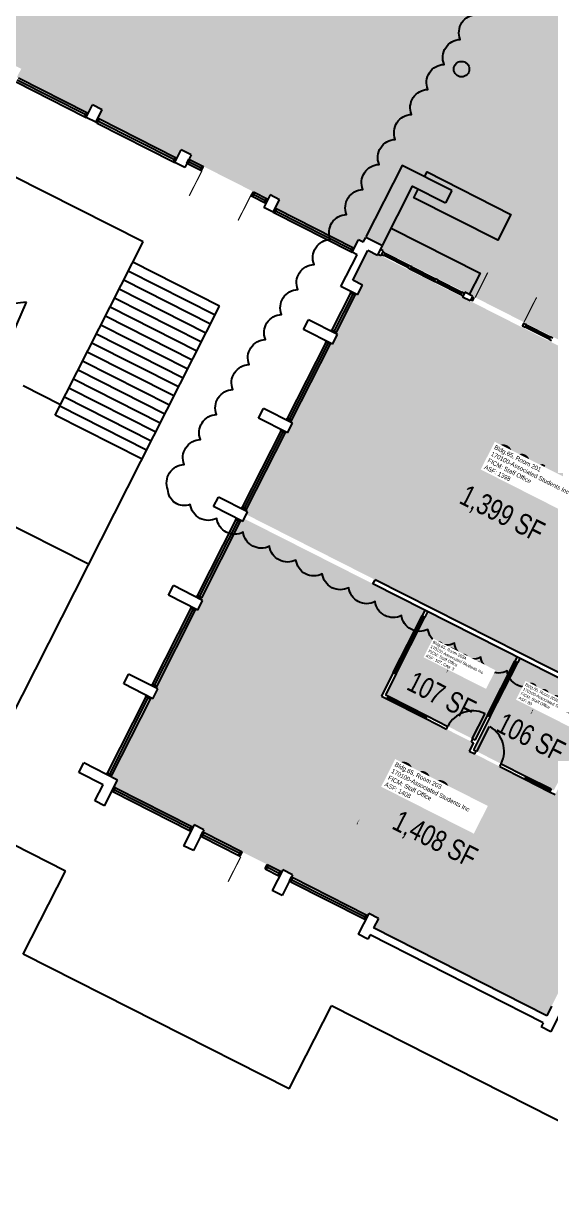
# Model space of a CAD drawing. Header units: inches. Extents: x 69218137 to 69223003, y 27671131 to 27674800.
# Drawn here: x 69220680 to 69221359, y 27671131 to 27672624 of the extents above; entities that cross this region are included whole.
import ezdxf
from ezdxf.enums import TextEntityAlignment as Align

# ---------------------------------------------------------------- set-up
doc = ezdxf.new("R2010")
doc.units = ezdxf.units.IN
doc.header["$LTSCALE"] = 25
doc.header["$MEASUREMENT"] = 0
doc.layers.get('0').update_dxf_attribs({"linetype": 'CONTINUOUS'})
for name, color, linetype in [('A-DOOR', 2, 'CONTINUOUS'), ('A-FLOR', 3, 'CONTINUOUS'), ('A-GLAZ', 1, 'CONTINUOUS'), ('A-IDEN-RNUM', 7, 'CONTINUOUS'), ('A-IDEN-SNUM', 4, 'CONTINUOUS'), ('A-IDEN-VNUM', 4, 'CONTINUOUS'), ('A-WALL', 5, 'CONTINUOUS'), ('AREA-TEXT', 3, 'CONTINUOUS'), ('Rooms-Category-Color', 7, 'CONTINUOUS'), ('Rooms-College-Color', 7, 'CONTINUOUS'), ('Rooms-Department-Color', 7, 'CONTINUOUS'), ('Rooms-Division-Color', 7, 'CONTINUOUS'), ('Rooms-Information', 7, 'CONTINUOUS')]:
    doc.layers.add(name, color=color, linetype=linetype)
doc.layers.add('A-REV', color=1, linetype='CONTINUOUS', true_color=0xff0000)
doc.styles.add('Arial', font='arial.ttf')
doc.styles.add('CP_AREA', font='arial.ttf', dxfattribs={"height": 15})
doc.styles.add('CP_ROOMSNUMBER', font='arial.ttf', dxfattribs={"height": 1})
doc.styles.add('CP_ROOMVNUMBER', font='arial.ttf', dxfattribs={"width": 0.85, "height": 0.075})

# ---------------------------------------------------------------- blocks, each defined once
blk = doc.blocks.new('ProjectRev')
at = {"transparency": 16777216}
blk.add_lwpolyline([(0, 0.122), (-0.1221, -0.0895), (0.1221, -0.0895)], close=True, dxfattribs=at)
at = {"transparency": 16777216, "insert": (-0.1798, -0.1151), "char_height": 0.05, "attachment_point": 1, "style": 'Arial'}
blk.add_mtext_dynamic_manual_height_columns('PJ#', width=0.24749, gutter_width=0.3125, heights=[0], dxfattribs=at)
at = {"transparency": 16777216, "style": 'Arial', "width": 0.75}
blk.add_attdef('YEAR', text='', height=0.05, dxfattribs=at).set_placement((0, 0), align=Align.MIDDLE_CENTER)
at = {"transparency": 16777216, "style": 'Arial'}
blk.add_attdef('PROJECT', text='', height=0.05, dxfattribs=at).set_placement((-0.0537, -0.1151), align=Align.TOP_LEFT)

msp = doc.modelspace()

# ---------------------------------------------------------------- hatches: boundary and pattern name
at = {"layer": 'Rooms-Category-Color', "true_color": 0xadadad}
msp.add_hatch(color=253, dxfattribs=at).paths.add_polyline_path([(69220502.3, 27673934.6), (69220502.2, 27673934.5), (69220473.7, 27673949), (69220363.4, 27673731.3), (69220383.9, 27673721), (69220329.2, 27673613), (69220335.4, 27673609.9), (69220327.3, 27673593.8), (69220321, 27673597), (69220155.6, 27673270.5), (69220161.8, 27673267.3), (69220153.7, 27673251.3), (69220137.6, 27673259.4), (69220139.7, 27673263.4), (69219933.6, 27673367.9), (69219805.2, 27673433), (69219804, 27673430.7), (69219801.4, 27673432.1), (69219749.8, 27673330.4), (69219752.5, 27673329.1), (69219746.2, 27673316.6), (69219743.1, 27673318.1), (69219692, 27673216.2), (69219694.6, 27673214.9), (69219688.3, 27673202.4), (69219685.6, 27673203.8), (69219634.1, 27673102.1), (69219636.8, 27673100.7), (69219635, 27673097.2), (69219971.2, 27672926.7), (69219973.9, 27672932.1), (69219986.4, 27672925.7), (69219935.4, 27672825.1), (69220313.1, 27672315.6), (69220315.1, 27672317.1), (69220320.5, 27672309.9), (69220412.1, 27672377.8), (69220406.7, 27672385), (69220418, 27672393.3), (69220423.3, 27672386.1), (69220549.2, 27672479.5), (69220543.9, 27672486.7), (69220555.1, 27672495), (69220560.5, 27672487.8), (69220652.4, 27672555.9), (69220647, 27672563.2), (69220661.2, 27672573.7), (69220677.2, 27672565.5), (69220671.8, 27672554.8), (69220763.7, 27672508.3), (69220769.1, 27672519), (69220781.6, 27672512.6), (69220776.1, 27672501.9), (69220877.8, 27672450.4), (69220883.3, 27672461.1), (69220896, 27672454.6), (69220893.3, 27672449.3), (69220994.9, 27672397.8), (69220997.7, 27672403.1), (69221009.9, 27672396.9), (69221004.5, 27672386.2), (69221106.2, 27672334.6), (69221111.6, 27672345.3), (69221117.8, 27672342.2), (69221121, 27672348.4), (69221142.4, 27672337.6), (69221140, 27672332.8), (69221537.8, 27672131.2), (69221647.8, 27672348.2), (69221551.5, 27672397.1), (69221615.7, 27672523.7), (69221712, 27672474.9), (69221765.4, 27672580.1), (69221760, 27672582.9), (69221766.3, 27672595.3), (69221778.8, 27672589), (69221777, 27672585.5), (69221909.9, 27672518.1), (69221911.7, 27672521.7), (69221915.3, 27672519.8), (69222026.5, 27672739.3), (69221593, 27672959), (69221769.4, 27673306.9), (69221887.1, 27673247.2), (69221961, 27673393), (69221843.3, 27673452.7), (69221890.3, 27673545.5), (69221922.4, 27673529.2), (69221949.8, 27673583.1), (69221917.6, 27673599.4), (69221940.2, 27673644), (69221832.3, 27673698.7), (69221830.5, 27673695.2), (69221817.1, 27673701.9), (69221765.6, 27673600.3), (69221779, 27673593.5), (69221772.6, 27673581), (69221759.3, 27673587.8), (69221707.7, 27673486.1), (69221721.1, 27673479.3), (69221714.8, 27673466.8), (69221701.4, 27673473.6), (69221649.9, 27673371.9), (69221663.2, 27673365.1), (69221656.9, 27673352.6), (69221640.8, 27673360.8), (69221602.8, 27673285.6), (69221605.4, 27673284.3), (69221592, 27673257.7), (69221605.4, 27673251), (69221599, 27673238.5), (69221585.7, 27673245.2), (69221534.1, 27673143.6), (69221547.5, 27673136.8), (69221541.2, 27673124.3), (69221527.8, 27673131.1), (69221476.2, 27673029.4), (69221489.6, 27673022.6), (69221483.3, 27673010.1), (69221461.9, 27673021), (69221464.2, 27673025.4), (69221129.7, 27673195), (69221126.5, 27673188.7), (69221110.4, 27673196.9), (69221287.2, 27673545.6), (69220962.5, 27673710.2), (69220958.9, 27673703), (69220939.3, 27673713), (69220942.9, 27673720.1), (69220505.8, 27673941.7), (69220502.9, 27673935.7), (69220539, 27673821.7), (69220864.7, 27673656.6), (69220851.2, 27673629.8), (69220894, 27673608.1), (69220907.6, 27673634.9), (69221141.3, 27673516.5), (69220777.8, 27672799.3), (69220201.6, 27673091.4), (69220462, 27673605.1), (69220435.2, 27673618.7), (69220538.3, 27673822.1), (69220502.2, 27673934.5)])
at = {"layer": 'Rooms-Category-Color', "true_color": 0xfa9ba3}
for points in [[(69221359.3, 27672213.7), (69221136.8, 27672326.5), (69221136.1, 27672325.1), (69221123.6, 27672331.4), (69221104.2, 27672293.1), (69221116.6, 27672286.7), (69221110.3, 27672274.2), (69221107.6, 27672275.6), (69221081.9, 27672224.8), (69221084.5, 27672223.4), (69221078.2, 27672210.9), (69221075.5, 27672212.3), (69221024, 27672110.6), (69221026.7, 27672109.2), (69221020.3, 27672096.7), (69221017.7, 27672098.1), (69220966.1, 27671996.4), (69220968.8, 27671995.1), (69220967, 27671991.5), (69221132.9, 27671907.4), (69221449.8, 27671746.8), (69221603.9, 27672050.9), (69221519, 27672094), (69221534.6, 27672124.9)], [(69221197.1, 27671868.2), (69221130.2, 27671902.1), (69220964.3, 27671986.1), (69220962.5, 27671982.6), (69220959.8, 27671983.9), (69220908.3, 27671882.2), (69220910.9, 27671880.9), (69220904.6, 27671868.4), (69220901.9, 27671869.8), (69220850.4, 27671768.1), (69220853.1, 27671766.7), (69220846.7, 27671754.2), (69220844.1, 27671755.6), (69220792.5, 27671653.9), (69220801.4, 27671649.4), (69220796.9, 27671640.5), (69220898.6, 27671588.9), (69220900, 27671591.6), (69220912.5, 27671585.3), (69220911.1, 27671582.6), (69221012.8, 27671531.1), (69221014.1, 27671533.7), (69221026.6, 27671527.4), (69221025.3, 27671524.7), (69221123.4, 27671475), (69221124.7, 27671477.7), (69221137.2, 27671471.3), (69221130.9, 27671458.9), (69221353.9, 27671345.8), (69221433.5, 27671502.8), (69221448.6, 27671507.7), (69221482.9, 27671518.9), (69221504.1, 27671525.9), (69221502.2, 27671531.4), (69221485.4, 27671583), (69221370.3, 27671641.4), (69221364.8, 27671630.7), (69221254.2, 27671686.7), (69221259.6, 27671697.4), (69221141, 27671757.6)], [(69221200.6, 27671866.3), (69221146.4, 27671759.3), (69221261.5, 27671701), (69221315.7, 27671808)], [(69221319.3, 27671806.2), (69221259.6, 27671688.5), (69221363.1, 27671636), (69221422.7, 27671753.8)]]:
    msp.add_hatch(color=241, dxfattribs=at).paths.add_polyline_path(points)
at = {"layer": 'Rooms-College-Color', "true_color": 0xadadad}
for points in [[(69220502.3, 27673934.6), (69220502.2, 27673934.5), (69220473.7, 27673949), (69220363.4, 27673731.3), (69220383.9, 27673721), (69220329.2, 27673613), (69220335.4, 27673609.9), (69220327.3, 27673593.8), (69220321, 27673597), (69220155.6, 27673270.5), (69220161.8, 27673267.3), (69220153.7, 27673251.3), (69220137.6, 27673259.4), (69220139.7, 27673263.4), (69219933.6, 27673367.9), (69219805.2, 27673433), (69219804, 27673430.7), (69219801.4, 27673432.1), (69219749.8, 27673330.4), (69219752.5, 27673329.1), (69219746.2, 27673316.6), (69219743.1, 27673318.1), (69219692, 27673216.2), (69219694.6, 27673214.9), (69219688.3, 27673202.4), (69219685.6, 27673203.8), (69219634.1, 27673102.1), (69219636.8, 27673100.7), (69219635, 27673097.2), (69219971.2, 27672926.7), (69219973.9, 27672932.1), (69219986.4, 27672925.7), (69219935.4, 27672825.1), (69220313.1, 27672315.6), (69220315.1, 27672317.1), (69220320.5, 27672309.9), (69220412.1, 27672377.8), (69220406.7, 27672385), (69220418, 27672393.3), (69220423.3, 27672386.1), (69220549.2, 27672479.5), (69220543.9, 27672486.7), (69220555.1, 27672495), (69220560.5, 27672487.8), (69220652.4, 27672555.9), (69220647, 27672563.2), (69220661.2, 27672573.7), (69220677.2, 27672565.5), (69220671.8, 27672554.8), (69220763.7, 27672508.3), (69220769.1, 27672519), (69220781.6, 27672512.6), (69220776.1, 27672501.9), (69220877.8, 27672450.4), (69220883.3, 27672461.1), (69220896, 27672454.6), (69220893.3, 27672449.3), (69220994.9, 27672397.8), (69220997.7, 27672403.1), (69221009.9, 27672396.9), (69221004.5, 27672386.2), (69221106.2, 27672334.6), (69221111.6, 27672345.3), (69221117.8, 27672342.2), (69221121, 27672348.4), (69221142.4, 27672337.6), (69221140, 27672332.8), (69221537.8, 27672131.2), (69221647.8, 27672348.2), (69221551.5, 27672397.1), (69221615.7, 27672523.7), (69221712, 27672474.9), (69221765.4, 27672580.1), (69221760, 27672582.9), (69221766.3, 27672595.3), (69221778.8, 27672589), (69221777, 27672585.5), (69221909.9, 27672518.1), (69221911.7, 27672521.7), (69221915.3, 27672519.8), (69222026.5, 27672739.3), (69221593, 27672959), (69221769.4, 27673306.9), (69221887.1, 27673247.2), (69221961, 27673393), (69221843.3, 27673452.7), (69221890.3, 27673545.5), (69221922.4, 27673529.2), (69221949.8, 27673583.1), (69221917.6, 27673599.4), (69221940.2, 27673644), (69221832.3, 27673698.7), (69221830.5, 27673695.2), (69221817.1, 27673701.9), (69221765.6, 27673600.3), (69221779, 27673593.5), (69221772.6, 27673581), (69221759.3, 27673587.8), (69221707.7, 27673486.1), (69221721.1, 27673479.3), (69221714.8, 27673466.8), (69221701.4, 27673473.6), (69221649.9, 27673371.9), (69221663.2, 27673365.1), (69221656.9, 27673352.6), (69221640.8, 27673360.8), (69221602.8, 27673285.6), (69221605.4, 27673284.3), (69221592, 27673257.7), (69221605.4, 27673251), (69221599, 27673238.5), (69221585.7, 27673245.2), (69221534.1, 27673143.6), (69221547.5, 27673136.8), (69221541.2, 27673124.3), (69221527.8, 27673131.1), (69221476.2, 27673029.4), (69221489.6, 27673022.6), (69221483.3, 27673010.1), (69221461.9, 27673021), (69221464.2, 27673025.4), (69221129.7, 27673195), (69221126.5, 27673188.7), (69221110.4, 27673196.9), (69221287.2, 27673545.6), (69220962.5, 27673710.2), (69220958.9, 27673703), (69220939.3, 27673713), (69220942.9, 27673720.1), (69220505.8, 27673941.7), (69220502.9, 27673935.7), (69220539, 27673821.7), (69220864.7, 27673656.6), (69220851.2, 27673629.8), (69220894, 27673608.1), (69220907.6, 27673634.9), (69221141.3, 27673516.5), (69220777.8, 27672799.3), (69220201.6, 27673091.4), (69220462, 27673605.1), (69220435.2, 27673618.7), (69220538.3, 27673822.1), (69220502.2, 27673934.5)], [(69221359.3, 27672213.7), (69221136.8, 27672326.5), (69221136.1, 27672325.1), (69221123.6, 27672331.4), (69221104.2, 27672293.1), (69221116.6, 27672286.7), (69221110.3, 27672274.2), (69221107.6, 27672275.6), (69221081.9, 27672224.8), (69221084.5, 27672223.4), (69221078.2, 27672210.9), (69221075.5, 27672212.3), (69221024, 27672110.6), (69221026.7, 27672109.2), (69221020.3, 27672096.7), (69221017.7, 27672098.1), (69220966.1, 27671996.4), (69220968.8, 27671995.1), (69220967, 27671991.5), (69221132.9, 27671907.4), (69221449.8, 27671746.8), (69221603.9, 27672050.9), (69221519, 27672094), (69221534.6, 27672124.9)], [(69221197.1, 27671868.2), (69221130.2, 27671902.1), (69220964.3, 27671986.1), (69220962.5, 27671982.6), (69220959.8, 27671983.9), (69220908.3, 27671882.2), (69220910.9, 27671880.9), (69220904.6, 27671868.4), (69220901.9, 27671869.8), (69220850.4, 27671768.1), (69220853.1, 27671766.7), (69220846.7, 27671754.2), (69220844.1, 27671755.6), (69220792.5, 27671653.9), (69220801.4, 27671649.4), (69220796.9, 27671640.5), (69220898.6, 27671588.9), (69220900, 27671591.6), (69220912.5, 27671585.3), (69220911.1, 27671582.6), (69221012.8, 27671531.1), (69221014.1, 27671533.7), (69221026.6, 27671527.4), (69221025.3, 27671524.7), (69221123.4, 27671475), (69221124.7, 27671477.7), (69221137.2, 27671471.3), (69221130.9, 27671458.9), (69221353.9, 27671345.8), (69221433.5, 27671502.8), (69221448.6, 27671507.7), (69221482.9, 27671518.9), (69221504.1, 27671525.9), (69221502.2, 27671531.4), (69221485.4, 27671583), (69221370.3, 27671641.4), (69221364.8, 27671630.7), (69221254.2, 27671686.7), (69221259.6, 27671697.4), (69221141, 27671757.6)], [(69221200.6, 27671866.3), (69221146.4, 27671759.3), (69221261.5, 27671701), (69221315.7, 27671808)], [(69221319.3, 27671806.2), (69221259.6, 27671688.5), (69221363.1, 27671636), (69221422.7, 27671753.8)]]:
    msp.add_hatch(color=253, dxfattribs=at).paths.add_polyline_path(points)
at = {"layer": 'Rooms-Department-Color', "true_color": 0xacacac}
msp.add_hatch(color=253, dxfattribs=at).paths.add_polyline_path([(69220502.3, 27673934.6), (69220502.2, 27673934.5), (69220473.7, 27673949), (69220363.4, 27673731.3), (69220383.9, 27673721), (69220329.2, 27673613), (69220335.4, 27673609.9), (69220327.3, 27673593.8), (69220321, 27673597), (69220155.6, 27673270.5), (69220161.8, 27673267.3), (69220153.7, 27673251.3), (69220137.6, 27673259.4), (69220139.7, 27673263.4), (69219933.6, 27673367.9), (69219805.2, 27673433), (69219804, 27673430.7), (69219801.4, 27673432.1), (69219749.8, 27673330.4), (69219752.5, 27673329.1), (69219746.2, 27673316.6), (69219743.1, 27673318.1), (69219692, 27673216.2), (69219694.6, 27673214.9), (69219688.3, 27673202.4), (69219685.6, 27673203.8), (69219634.1, 27673102.1), (69219636.8, 27673100.7), (69219635, 27673097.2), (69219971.2, 27672926.7), (69219973.9, 27672932.1), (69219986.4, 27672925.7), (69219935.4, 27672825.1), (69220313.1, 27672315.6), (69220315.1, 27672317.1), (69220320.5, 27672309.9), (69220412.1, 27672377.8), (69220406.7, 27672385), (69220418, 27672393.3), (69220423.3, 27672386.1), (69220549.2, 27672479.5), (69220543.9, 27672486.7), (69220555.1, 27672495), (69220560.5, 27672487.8), (69220652.4, 27672555.9), (69220647, 27672563.2), (69220661.2, 27672573.7), (69220677.2, 27672565.5), (69220671.8, 27672554.8), (69220763.7, 27672508.3), (69220769.1, 27672519), (69220781.6, 27672512.6), (69220776.1, 27672501.9), (69220877.8, 27672450.4), (69220883.3, 27672461.1), (69220896, 27672454.6), (69220893.3, 27672449.3), (69220994.9, 27672397.8), (69220997.7, 27672403.1), (69221009.9, 27672396.9), (69221004.5, 27672386.2), (69221106.2, 27672334.6), (69221111.6, 27672345.3), (69221117.8, 27672342.2), (69221121, 27672348.4), (69221142.4, 27672337.6), (69221140, 27672332.8), (69221537.8, 27672131.2), (69221647.8, 27672348.2), (69221551.5, 27672397.1), (69221615.7, 27672523.7), (69221712, 27672474.9), (69221765.4, 27672580.1), (69221760, 27672582.9), (69221766.3, 27672595.3), (69221778.8, 27672589), (69221777, 27672585.5), (69221909.9, 27672518.1), (69221911.7, 27672521.7), (69221915.3, 27672519.8), (69222026.5, 27672739.3), (69221593, 27672959), (69221769.4, 27673306.9), (69221887.1, 27673247.2), (69221961, 27673393), (69221843.3, 27673452.7), (69221890.3, 27673545.5), (69221922.4, 27673529.2), (69221949.8, 27673583.1), (69221917.6, 27673599.4), (69221940.2, 27673644), (69221832.3, 27673698.7), (69221830.5, 27673695.2), (69221817.1, 27673701.9), (69221765.6, 27673600.3), (69221779, 27673593.5), (69221772.6, 27673581), (69221759.3, 27673587.8), (69221707.7, 27673486.1), (69221721.1, 27673479.3), (69221714.8, 27673466.8), (69221701.4, 27673473.6), (69221649.9, 27673371.9), (69221663.2, 27673365.1), (69221656.9, 27673352.6), (69221640.8, 27673360.8), (69221602.8, 27673285.6), (69221605.4, 27673284.3), (69221592, 27673257.7), (69221605.4, 27673251), (69221599, 27673238.5), (69221585.7, 27673245.2), (69221534.1, 27673143.6), (69221547.5, 27673136.8), (69221541.2, 27673124.3), (69221527.8, 27673131.1), (69221476.2, 27673029.4), (69221489.6, 27673022.6), (69221483.3, 27673010.1), (69221461.9, 27673021), (69221464.2, 27673025.4), (69221129.7, 27673195), (69221126.5, 27673188.7), (69221110.4, 27673196.9), (69221287.2, 27673545.6), (69220962.5, 27673710.2), (69220958.9, 27673703), (69220939.3, 27673713), (69220942.9, 27673720.1), (69220505.8, 27673941.7), (69220502.9, 27673935.7), (69220539, 27673821.7), (69220864.7, 27673656.6), (69220851.2, 27673629.8), (69220894, 27673608.1), (69220907.6, 27673634.9), (69221141.3, 27673516.5), (69220777.8, 27672799.3), (69220201.6, 27673091.4), (69220462, 27673605.1), (69220435.2, 27673618.7), (69220538.3, 27673822.1), (69220502.2, 27673934.5)])
at = {"layer": 'Rooms-Department-Color', "true_color": 0x604aed}
for points in [[(69221359.3, 27672213.7), (69221136.8, 27672326.5), (69221136.1, 27672325.1), (69221123.6, 27672331.4), (69221104.2, 27672293.1), (69221116.6, 27672286.7), (69221110.3, 27672274.2), (69221107.6, 27672275.6), (69221081.9, 27672224.8), (69221084.5, 27672223.4), (69221078.2, 27672210.9), (69221075.5, 27672212.3), (69221024, 27672110.6), (69221026.7, 27672109.2), (69221020.3, 27672096.7), (69221017.7, 27672098.1), (69220966.1, 27671996.4), (69220968.8, 27671995.1), (69220967, 27671991.5), (69221132.9, 27671907.4), (69221449.8, 27671746.8), (69221603.9, 27672050.9), (69221519, 27672094), (69221534.6, 27672124.9)], [(69221197.1, 27671868.2), (69221130.2, 27671902.1), (69220964.3, 27671986.1), (69220962.5, 27671982.6), (69220959.8, 27671983.9), (69220908.3, 27671882.2), (69220910.9, 27671880.9), (69220904.6, 27671868.4), (69220901.9, 27671869.8), (69220850.4, 27671768.1), (69220853.1, 27671766.7), (69220846.7, 27671754.2), (69220844.1, 27671755.6), (69220792.5, 27671653.9), (69220801.4, 27671649.4), (69220796.9, 27671640.5), (69220898.6, 27671588.9), (69220900, 27671591.6), (69220912.5, 27671585.3), (69220911.1, 27671582.6), (69221012.8, 27671531.1), (69221014.1, 27671533.7), (69221026.6, 27671527.4), (69221025.3, 27671524.7), (69221123.4, 27671475), (69221124.7, 27671477.7), (69221137.2, 27671471.3), (69221130.9, 27671458.9), (69221353.9, 27671345.8), (69221433.5, 27671502.8), (69221448.6, 27671507.7), (69221482.9, 27671518.9), (69221504.1, 27671525.9), (69221502.2, 27671531.4), (69221485.4, 27671583), (69221370.3, 27671641.4), (69221364.8, 27671630.7), (69221254.2, 27671686.7), (69221259.6, 27671697.4), (69221141, 27671757.6)], [(69221200.6, 27671866.3), (69221146.4, 27671759.3), (69221261.5, 27671701), (69221315.7, 27671808)], [(69221319.3, 27671806.2), (69221259.6, 27671688.5), (69221363.1, 27671636), (69221422.7, 27671753.8)]]:
    msp.add_hatch(color=173, dxfattribs=at).paths.add_polyline_path(points)
at = {"layer": 'Rooms-Division-Color', "true_color": 0xadadad}
msp.add_hatch(color=253, dxfattribs=at).paths.add_polyline_path([(69220502.3, 27673934.6), (69220502.2, 27673934.5), (69220473.7, 27673949), (69220363.4, 27673731.3), (69220383.9, 27673721), (69220329.2, 27673613), (69220335.4, 27673609.9), (69220327.3, 27673593.8), (69220321, 27673597), (69220155.6, 27673270.5), (69220161.8, 27673267.3), (69220153.7, 27673251.3), (69220137.6, 27673259.4), (69220139.7, 27673263.4), (69219933.6, 27673367.9), (69219805.2, 27673433), (69219804, 27673430.7), (69219801.4, 27673432.1), (69219749.8, 27673330.4), (69219752.5, 27673329.1), (69219746.2, 27673316.6), (69219743.1, 27673318.1), (69219692, 27673216.2), (69219694.6, 27673214.9), (69219688.3, 27673202.4), (69219685.6, 27673203.8), (69219634.1, 27673102.1), (69219636.8, 27673100.7), (69219635, 27673097.2), (69219971.2, 27672926.7), (69219973.9, 27672932.1), (69219986.4, 27672925.7), (69219935.4, 27672825.1), (69220313.1, 27672315.6), (69220315.1, 27672317.1), (69220320.5, 27672309.9), (69220412.1, 27672377.8), (69220406.7, 27672385), (69220418, 27672393.3), (69220423.3, 27672386.1), (69220549.2, 27672479.5), (69220543.9, 27672486.7), (69220555.1, 27672495), (69220560.5, 27672487.8), (69220652.4, 27672555.9), (69220647, 27672563.2), (69220661.2, 27672573.7), (69220677.2, 27672565.5), (69220671.8, 27672554.8), (69220763.7, 27672508.3), (69220769.1, 27672519), (69220781.6, 27672512.6), (69220776.1, 27672501.9), (69220877.8, 27672450.4), (69220883.3, 27672461.1), (69220896, 27672454.6), (69220893.3, 27672449.3), (69220994.9, 27672397.8), (69220997.7, 27672403.1), (69221009.9, 27672396.9), (69221004.5, 27672386.2), (69221106.2, 27672334.6), (69221111.6, 27672345.3), (69221117.8, 27672342.2), (69221121, 27672348.4), (69221142.4, 27672337.6), (69221140, 27672332.8), (69221537.8, 27672131.2), (69221647.8, 27672348.2), (69221551.5, 27672397.1), (69221615.7, 27672523.7), (69221712, 27672474.9), (69221765.4, 27672580.1), (69221760, 27672582.9), (69221766.3, 27672595.3), (69221778.8, 27672589), (69221777, 27672585.5), (69221909.9, 27672518.1), (69221911.7, 27672521.7), (69221915.3, 27672519.8), (69222026.5, 27672739.3), (69221593, 27672959), (69221769.4, 27673306.9), (69221887.1, 27673247.2), (69221961, 27673393), (69221843.3, 27673452.7), (69221890.3, 27673545.5), (69221922.4, 27673529.2), (69221949.8, 27673583.1), (69221917.6, 27673599.4), (69221940.2, 27673644), (69221832.3, 27673698.7), (69221830.5, 27673695.2), (69221817.1, 27673701.9), (69221765.6, 27673600.3), (69221779, 27673593.5), (69221772.6, 27673581), (69221759.3, 27673587.8), (69221707.7, 27673486.1), (69221721.1, 27673479.3), (69221714.8, 27673466.8), (69221701.4, 27673473.6), (69221649.9, 27673371.9), (69221663.2, 27673365.1), (69221656.9, 27673352.6), (69221640.8, 27673360.8), (69221602.8, 27673285.6), (69221605.4, 27673284.3), (69221592, 27673257.7), (69221605.4, 27673251), (69221599, 27673238.5), (69221585.7, 27673245.2), (69221534.1, 27673143.6), (69221547.5, 27673136.8), (69221541.2, 27673124.3), (69221527.8, 27673131.1), (69221476.2, 27673029.4), (69221489.6, 27673022.6), (69221483.3, 27673010.1), (69221461.9, 27673021), (69221464.2, 27673025.4), (69221129.7, 27673195), (69221126.5, 27673188.7), (69221110.4, 27673196.9), (69221287.2, 27673545.6), (69220962.5, 27673710.2), (69220958.9, 27673703), (69220939.3, 27673713), (69220942.9, 27673720.1), (69220505.8, 27673941.7), (69220502.9, 27673935.7), (69220539, 27673821.7), (69220864.7, 27673656.6), (69220851.2, 27673629.8), (69220894, 27673608.1), (69220907.6, 27673634.9), (69221141.3, 27673516.5), (69220777.8, 27672799.3), (69220201.6, 27673091.4), (69220462, 27673605.1), (69220435.2, 27673618.7), (69220538.3, 27673822.1), (69220502.2, 27673934.5)])
at = {"layer": 'Rooms-Division-Color', "true_color": 0x604aed}
for points in [[(69221359.3, 27672213.7), (69221136.8, 27672326.5), (69221136.1, 27672325.1), (69221123.6, 27672331.4), (69221104.2, 27672293.1), (69221116.6, 27672286.7), (69221110.3, 27672274.2), (69221107.6, 27672275.6), (69221081.9, 27672224.8), (69221084.5, 27672223.4), (69221078.2, 27672210.9), (69221075.5, 27672212.3), (69221024, 27672110.6), (69221026.7, 27672109.2), (69221020.3, 27672096.7), (69221017.7, 27672098.1), (69220966.1, 27671996.4), (69220968.8, 27671995.1), (69220967, 27671991.5), (69221132.9, 27671907.4), (69221449.8, 27671746.8), (69221603.9, 27672050.9), (69221519, 27672094), (69221534.6, 27672124.9)], [(69221197.1, 27671868.2), (69221130.2, 27671902.1), (69220964.3, 27671986.1), (69220962.5, 27671982.6), (69220959.8, 27671983.9), (69220908.3, 27671882.2), (69220910.9, 27671880.9), (69220904.6, 27671868.4), (69220901.9, 27671869.8), (69220850.4, 27671768.1), (69220853.1, 27671766.7), (69220846.7, 27671754.2), (69220844.1, 27671755.6), (69220792.5, 27671653.9), (69220801.4, 27671649.4), (69220796.9, 27671640.5), (69220898.6, 27671588.9), (69220900, 27671591.6), (69220912.5, 27671585.3), (69220911.1, 27671582.6), (69221012.8, 27671531.1), (69221014.1, 27671533.7), (69221026.6, 27671527.4), (69221025.3, 27671524.7), (69221123.4, 27671475), (69221124.7, 27671477.7), (69221137.2, 27671471.3), (69221130.9, 27671458.9), (69221353.9, 27671345.8), (69221433.5, 27671502.8), (69221448.6, 27671507.7), (69221482.9, 27671518.9), (69221504.1, 27671525.9), (69221502.2, 27671531.4), (69221485.4, 27671583), (69221370.3, 27671641.4), (69221364.8, 27671630.7), (69221254.2, 27671686.7), (69221259.6, 27671697.4), (69221141, 27671757.6)], [(69221200.6, 27671866.3), (69221146.4, 27671759.3), (69221261.5, 27671701), (69221315.7, 27671808)], [(69221319.3, 27671806.2), (69221259.6, 27671688.5), (69221363.1, 27671636), (69221422.7, 27671753.8)]]:
    msp.add_hatch(color=173, dxfattribs=at).paths.add_polyline_path(points)

# ---------------------------------------------------------------- linework, layer by layer
at = {"layer": 'A-DOOR'}
for p, q in [((69221258.1, 27671702.7), (69221274.5, 27671735)), ((69221274.5, 27671735), (69221273.8, 27671735.3)), ((69221263.8, 27671686.4), (69221280.1, 27671718.5)), ((69221280.1, 27671718.5), (69221280.8, 27671718.1))]:
    msp.add_line(p, q, dxfattribs=at)
for points in [[(69220909.9, 27672434.1, 1.5, 1.5, 0), (69220893.7, 27672402, 0, 0, 0), (69220894.3, 27672401.7, 0, 0, 0.414214), (69220942.1, 27672419.5, 0, 0, 0.414214)], [(69220972.8, 27672402.2, 1.5, 1.5, 0), (69220956.5, 27672370.1, 0, 0, 0), (69220955.9, 27672370.5, 0, 0, -0.414214), (69220942.1, 27672419.5, 0, 0, -0.414214)], [(69221261.8, 27672270.9, 1.5, 1.5, 0), (69221278, 27672303, 0, 0, 0), (69221278.7, 27672302.7, 0, 0, -0.414214), (69221292.5, 27672253.6, 0, 0, -0.414214)], [(69221324.6, 27672239, 1.5, 1.5, 0), (69221340.9, 27672271.1, 0, 0, 0), (69221340.2, 27672271.5, 0, 0, 0.414214), (69221292.5, 27672253.6, 0, 0, 0.414214)], [(69220959.9, 27671550.5, 1.5, 1.5, 0), (69220943.7, 27671518.4, 0, 0, 0), (69220944.3, 27671518.1, 0, 0, 0.414214), (69220992.1, 27671535.9, 0, 0, 0.414214)]]:
    msp.add_lwpolyline(points, format="xyseb", dxfattribs=at)
for centre, radius, start, end in [((69221259, 27671702.3), 36.2, 65.7637, 153.1629), ((69221263.1, 27671686.7), 36, 333.1217, 60.7357)]:
    msp.add_arc(centre, radius, start, end, dxfattribs=at)
at = {"layer": 'A-FLOR'}
for p, q in [((69220834.1, 27672342.5), (69220665.9, 27672427.8)), ((69221231.8, 27672408.7), (69221223.8, 27672392.8)), ((69220721.1, 27672119.5), (69220834.1, 27672342.5)), ((69220926.8, 27672248.4), (69220815.1, 27672305)), ((69220932.7, 27672260), (69220821, 27672316.6)), ((69220920.9, 27672236.8), (69220809.2, 27672293.4)), ((69220915.1, 27672225.2), (69220803.3, 27672281.9)), ((69220598.6, 27671600.8), (69220932.7, 27672260)), ((69220909.2, 27672213.6), (69220797.5, 27672270.3)), ((69220897.4, 27672190.4), (69220785.7, 27672247.1)), ((69220903.3, 27672202), (69220791.6, 27672258.7)), ((69220891.6, 27672178.8), (69220779.8, 27672235.5)), ((69220885.7, 27672167.2), (69220774, 27672223.9)), ((69220873.9, 27672144.1), (69220762.2, 27672200.7)), ((69220879.8, 27672155.7), (69220768.1, 27672212.3)), ((69220868, 27672132.5), (69220756.3, 27672189.1)), ((69220862.2, 27672120.9), (69220750.4, 27672177.5)), ((69220727.8, 27672132.9), (69220679.7, 27672157.3)), ((69220856.3, 27672109.3), (69220744.6, 27672165.9)), ((69220844.5, 27672086.1), (69220732.8, 27672142.7)), ((69220850.4, 27672097.7), (69220738.7, 27672154.3)), ((69220838.7, 27672074.5), (69220726.9, 27672131.1)), ((69220832.8, 27672062.9), (69220721.1, 27672119.5)), ((69220764.1, 27671927.3), (69220604.2, 27672008.3)), ((69220734.2, 27671532.1), (69220598.6, 27671600.8)), ((69220679.9, 27671425.1), (69220734.2, 27671532.1)), ((69221022.4, 27671251.5), (69220679.9, 27671425.1)), ((69221022.4, 27671251.5), (69221076.7, 27671358.5)), ((69221526.3, 27671130.6), (69221076.7, 27671358.5))]:
    msp.add_line(p, q, dxfattribs=at)
for points in [[(69221231.8, 27672408.7), (69221167.9, 27672441.1), (69221121.1, 27672348.9)], [(69221196.6, 27672426.6), (69221199.8, 27672432.7), (69221307.7, 27672378), (69221290.8, 27672344.7), (69221182.8, 27672399.4), (69221188.6, 27672410.7)], [(69221142.3, 27672338), (69221181.1, 27672414.5), (69221223.8, 27672392.8)], [(69221153.6, 27672360.3), (69221268.1, 27672302.3), (69221254.3, 27672274.9)]]:
    msp.add_lwpolyline(points, dxfattribs=at)
at = {"layer": 'A-GLAZ'}
for p, q in [((69220670.9, 27672548.6), (69220759.2, 27672503.8)), ((69220672.2, 27672551.2), (69220760.5, 27672506.5)), ((69220673.6, 27672553.9), (69220761.9, 27672509.2)), ((69220776.6, 27672498.3), (69220874.7, 27672448.6)), ((69220777.9, 27672501), (69220876, 27672451.3)), ((69220775.2, 27672495.7), (69220873.3, 27672445.9)), ((69220892.3, 27672443), (69220907.5, 27672435.3)), ((69220893.7, 27672445.7), (69220908.8, 27672438)), ((69220895, 27672448.4), (69220910.2, 27672440.7)), ((69220975.3, 27672401), (69220990.4, 27672393.3)), ((69220976.6, 27672403.7), (69220991.8, 27672396)), ((69220978, 27672406.3), (69220993.2, 27672398.7)), ((69221003.6, 27672379.9), (69221101.7, 27672330.2)), ((69221004.9, 27672382.6), (69221103, 27672332.9)), ((69221006.3, 27672385.3), (69221104.4, 27672335.5)), ((69221175, 27672309.4), (69221144.5, 27672324.9)), ((69221175.8, 27672310.9), (69221145.2, 27672326.4)), ((69221176.5, 27672312.3), (69221145.9, 27672327.8)), ((69221178.7, 27672307.6), (69221209.1, 27672292.1)), ((69221209.9, 27672293.6), (69221179.4, 27672309)), ((69221180.1, 27672310.5), (69221210.6, 27672295)), ((69221212.8, 27672290.3), (69221243.3, 27672274.8)), ((69221244, 27672276.3), (69221213.5, 27672291.7)), ((69221214.3, 27672293.2), (69221244.7, 27672277.7)), ((69221101.4, 27672276.5), (69221077.4, 27672229.3)), ((69221104.1, 27672275.2), (69221080.1, 27672227.9)), ((69221106.7, 27672273.8), (69221082.8, 27672226.5)), ((69221356.9, 27672217.3), (69221326.3, 27672232.7)), ((69221357.6, 27672218.7), (69221327, 27672234.2)), ((69221327.8, 27672235.6), (69221358.3, 27672220.2)), ((69221069.3, 27672213.2), (69221019.6, 27672115.1)), ((69221072, 27672211.8), (69221022.2, 27672113.7)), ((69221074.6, 27672210.5), (69221024.9, 27672112.4)), ((69221011.4, 27672099), (69220961.7, 27672000.9)), ((69221014.1, 27672097.7), (69220964.4, 27671999.6)), ((69221016.8, 27672096.3), (69220967, 27671998.2)), ((69220953.5, 27671984.9), (69220903.8, 27671886.7)), ((69220956.2, 27671983.5), (69220906.5, 27671885.4)), ((69220958.9, 27671982.1), (69220909.2, 27671884)), ((69220895.7, 27671870.7), (69220845.9, 27671772.6)), ((69220898.4, 27671869.3), (69220848.6, 27671771.2)), ((69220901, 27671868), (69220851.3, 27671769.9)), ((69221156.4, 27671787.9), (69221193.5, 27671861)), ((69221158.2, 27671787), (69221195.2, 27671860.1)), ((69221160, 27671786.1), (69221197, 27671859.2)), ((69220837.8, 27671756.5), (69220788.1, 27671658.4)), ((69220840.5, 27671755.2), (69220790.8, 27671657)), ((69220843.2, 27671753.8), (69220793.4, 27671655.7)), ((69221148.2, 27671753.9), (69221198.1, 27671728.6)), ((69221149.1, 27671755.7), (69221199, 27671730.4)), ((69221150, 27671757.5), (69221199.9, 27671732.2)), ((69221325.6, 27671650.6), (69221357.7, 27671634.3)), ((69221326.5, 27671652.3), (69221358.6, 27671636.1)), ((69221327.4, 27671654.1), (69221359.5, 27671637.9)), ((69220796, 27671634.2), (69220894.1, 27671584.5)), ((69220797.4, 27671636.9), (69220895.5, 27671587.2)), ((69220798.7, 27671639.6), (69220896.8, 27671589.8)), ((69220910.2, 27671576.3), (69220957.4, 27671552.4)), ((69220911.5, 27671579), (69220958.8, 27671555.1)), ((69220912.9, 27671581.7), (69220960.2, 27671557.7)), ((69220993.1, 27671534.3), (69221008.3, 27671526.6)), ((69220994.5, 27671537), (69221009.6, 27671529.3)), ((69220995.8, 27671539.6), (69221011, 27671532)), ((69221024.3, 27671518.5), (69221118.9, 27671470.5)), ((69221025.7, 27671521.1), (69221120.2, 27671473.2)), ((69221027.1, 27671523.8), (69221121.6, 27671475.9))]:
    msp.add_line(p, q, dxfattribs=at)
at = {"layer": 'A-GLAZ', "ltscale": 0.2}
for p, q in [((69221277.7, 27671733.1), (69221313, 27671802.7)), ((69221279.5, 27671732.2), (69221314.8, 27671801.8)), ((69221281.3, 27671731.3), (69221316.6, 27671800.9))]:
    msp.add_line(p, q, dxfattribs=at)
at = {"layer": 'A-GLAZ'}
for points in [[(69221141.3, 27672326.5), (69221144.5, 27672324.9), (69221145.9, 27672327.8), (69221142.7, 27672329.4)], [(69221247.9, 27672276.1), (69221244.7, 27672277.7), (69221243.3, 27672274.8), (69221246.4, 27672273.2)], [(69221256.2, 27672268.3), (69221258.6, 27672267.1), (69221260, 27672270), (69221257.6, 27672271.2)], [(69221361.7, 27672218.5), (69221358.3, 27672220.2), (69221356.9, 27672217.3), (69221360.2, 27672215.6)]]:
    msp.add_lwpolyline(points, dxfattribs=at)
for points in [[(69221178.7, 27672307.6), (69221180.1, 27672310.5), (69221176.5, 27672312.3), (69221175, 27672309.4)], [(69221212.8, 27672290.3), (69221214.3, 27672293.2), (69221210.6, 27672295), (69221209.1, 27672292.1)], [(69221326.3, 27672232.7), (69221327.8, 27672235.6), (69221324.1, 27672237.5), (69221322.7, 27672234.6)]]:
    msp.add_lwpolyline(points, close=True, dxfattribs=at)
at = {"layer": 'A-REV'}
msp.add_lwpolyline([(69221371, 27671754.1, -0.520567), (69221337, 27671772, -0.520567), (69221303, 27671789.9, -0.520567), (69221269, 27671807.7, -0.520567), (69221235, 27671825.6, -0.520567), (69221201, 27671843.5, -0.520567), (69221167, 27671861.4, -0.520567), (69221133, 27671879.2, -0.520567), (69221099, 27671897.1, -0.520567), (69221065, 27671915, -0.520567), (69221031, 27671932.8, -0.520567), (69220997, 27671950.7, -0.520567), (69220963, 27671968.6, -0.520567), (69220929, 27671986.4, -0.520567), (69220895, 27672004.3, -0.520567), (69220866.2, 27672023.5, -0.520567), (69220887.1, 27672055.8, -0.520567), (69220908, 27672088, -0.520567), (69220928.9, 27672120.2, -0.520567), (69220949.8, 27672152.4, -0.520567), (69220970.8, 27672184.6, -0.520567), (69220991.7, 27672216.8, -0.520567), (69221012.6, 27672249.1, -0.520567), (69221033.5, 27672281.3, -0.520567), (69221054.4, 27672313.5, -0.520567), (69221075.3, 27672345.7, -0.520567), (69221096.3, 27672377.9, -0.520567), (69221117.2, 27672410.1, -0.520567), (69221138.1, 27672442.4, -0.520567), (69221159, 27672474.6, -0.520567), (69221179.9, 27672506.8, -0.520567), (69221200.9, 27672539, -0.520567), (69221221.8, 27672571.2, -0.520567), (69221242.7, 27672603.4, -0.520567), (69221263.6, 27672635.7, -0.520567)], format="xyb", dxfattribs=at)
at = {"layer": 'A-WALL'}
for p, q in [((69220760.9, 27672502.9), (69220769.1, 27672519)), ((69220781.6, 27672512.6), (69220769.1, 27672519)), ((69220759.2, 27672503.8), (69220761.9, 27672509.2)), ((69220759.2, 27672503.8), (69220760.9, 27672502.9)), ((69220773.4, 27672496.6), (69220760.9, 27672502.9)), ((69220761.9, 27672509.2), (69220763.7, 27672508.3)), ((69220773.4, 27672496.6), (69220781.6, 27672512.6)), ((69220775.2, 27672495.7), (69220777.9, 27672501)), ((69220776.1, 27672501.9), (69220777.9, 27672501)), ((69220773.4, 27672496.6), (69220775.2, 27672495.7)), ((69220875.1, 27672445), (69220883.3, 27672461.1)), ((69220896, 27672454.6), (69220883.3, 27672461.1)), ((69220896, 27672454.6), (69220887.8, 27672438.6)), ((69220873.3, 27672445.9), (69220876, 27672451.3)), ((69220873.3, 27672445.9), (69220875.1, 27672445)), ((69220887.8, 27672438.6), (69220875.1, 27672445)), ((69220876, 27672451.3), (69220877.8, 27672450.4)), ((69220890.5, 27672443.9), (69220893.3, 27672449.3)), ((69220890.5, 27672443.9), (69220892.3, 27672443)), ((69220892.3, 27672443), (69220895, 27672448.4)), ((69220893.3, 27672449.3), (69220895, 27672448.4)), ((69220907.5, 27672435.3), (69220910.2, 27672440.7)), ((69220909.3, 27672434.4), (69220912, 27672439.8)), ((69220910.2, 27672440.7), (69220912, 27672439.8)), ((69220907.5, 27672435.3), (69220909.3, 27672434.4)), ((69220973.5, 27672401.9), (69220976.2, 27672407.2)), ((69220973.5, 27672401.9), (69220975.3, 27672401)), ((69220975.3, 27672401), (69220978, 27672406.3)), ((69220976.2, 27672407.2), (69220978, 27672406.3)), ((69220997.7, 27672403.1), (69220989.5, 27672387)), ((69220990.4, 27672393.3), (69220993.2, 27672398.7)), ((69220992.2, 27672392.4), (69220994.9, 27672397.8)), ((69220993.2, 27672398.7), (69220994.9, 27672397.8)), ((69221009.9, 27672396.9), (69220997.7, 27672403.1)), ((69221001.8, 27672380.8), (69221009.9, 27672396.9)), ((69221001.8, 27672380.8), (69220989.5, 27672387)), ((69220990.4, 27672393.3), (69220992.2, 27672392.4)), ((69221001.8, 27672380.8), (69221003.6, 27672379.9)), ((69221003.6, 27672379.9), (69221006.3, 27672385.3)), ((69221004.5, 27672386.2), (69221006.3, 27672385.3)), ((69221101.7, 27672330.2), (69221104.4, 27672335.5)), ((69221103.5, 27672329.3), (69221111.6, 27672345.3)), ((69221104.4, 27672335.5), (69221106.2, 27672334.6)), ((69221117.8, 27672342.2), (69221111.6, 27672345.3)), ((69221117.8, 27672342.2), (69221121, 27672348.4)), ((69221142.4, 27672337.6), (69221121, 27672348.4)), ((69221136.1, 27672325.1), (69221142.4, 27672337.6)), ((69221088.9, 27672285.1), (69221109.7, 27672326.1)), ((69221101.7, 27672330.2), (69221103.5, 27672329.3)), ((69221109.7, 27672326.1), (69221103.5, 27672329.3)), ((69221104.2, 27672293.1), (69221123.6, 27672331.4)), ((69221136.1, 27672325.1), (69221123.6, 27672331.4)), ((69221140.3, 27672324.7), (69221136.8, 27672326.5)), ((69221143.5, 27672331), (69221140, 27672332.8)), ((69221143.5, 27672331), (69221140.3, 27672324.7)), ((69221116.6, 27672286.7), (69221104.2, 27672293.1)), ((69221110.3, 27672274.2), (69221088.9, 27672285.1)), ((69221101.4, 27672276.5), (69221102.3, 27672278.3)), ((69221106.7, 27672273.8), (69221101.4, 27672276.5)), ((69221107.6, 27672275.6), (69221106.7, 27672273.8)), ((69221110.3, 27672274.2), (69221116.6, 27672286.7)), ((69221248.7, 27672277.7), (69221245.5, 27672271.4)), ((69221258.4, 27672272.8), (69221248.7, 27672277.7)), ((69221255.2, 27672266.5), (69221245.5, 27672271.4)), ((69221258.4, 27672272.8), (69221255.2, 27672266.5)), ((69221040.8, 27672229.9), (69221047.1, 27672242.4)), ((69221078.2, 27672210.9), (69221040.8, 27672229.9)), ((69221084.5, 27672223.4), (69221047.1, 27672242.4)), ((69221069.3, 27672213.2), (69221070.2, 27672215)), ((69221076.5, 27672227.5), (69221077.4, 27672229.3)), ((69221077.4, 27672229.3), (69221082.8, 27672226.5)), ((69221078.2, 27672210.9), (69221084.5, 27672223.4)), ((69221082.8, 27672226.5), (69221081.9, 27672224.8)), ((69221074.6, 27672210.5), (69221069.3, 27672213.2)), ((69221075.5, 27672212.3), (69221074.6, 27672210.5)), ((69220982.9, 27672115.7), (69220989.2, 27672128.2)), ((69221026.7, 27672109.2), (69220989.2, 27672128.2)), ((69221020.3, 27672096.7), (69220982.9, 27672115.7)), ((69221018.7, 27672113.3), (69221019.6, 27672115.1)), ((69221024.9, 27672112.4), (69221019.6, 27672115.1)), ((69221024.9, 27672112.4), (69221024, 27672110.6)), ((69221011.4, 27672099), (69221012.3, 27672100.8)), ((69221016.8, 27672096.3), (69221011.4, 27672099)), ((69221017.7, 27672098.1), (69221016.8, 27672096.3)), ((69221020.3, 27672096.7), (69221026.7, 27672109.2)), ((69220925, 27672001.6), (69220931.3, 27672014)), ((69220968.8, 27671995.1), (69220931.3, 27672014)), ((69220962.5, 27671982.6), (69220925, 27672001.6)), ((69220960.8, 27671999.1), (69220961.7, 27672000.9)), ((69220967, 27671998.2), (69220961.7, 27672000.9)), ((69220962.5, 27671982.6), (69220968.8, 27671995.1)), ((69220967, 27671998.2), (69220966.1, 27671996.4)), ((69220953.5, 27671984.9), (69220954.5, 27671986.6)), ((69220958.9, 27671982.1), (69220953.5, 27671984.9)), ((69220959.8, 27671983.9), (69220958.9, 27671982.1)), ((69221130.2, 27671902.1), (69221132.9, 27671907.4)), ((69221649.3, 27671638.9), (69221130.2, 27671902.1)), ((69221652, 27671644.3), (69221132.9, 27671907.4)), ((69220867.1, 27671887.4), (69220873.5, 27671899.9)), ((69220904.6, 27671868.4), (69220867.1, 27671887.4)), ((69220910.9, 27671880.9), (69220873.5, 27671899.9)), ((69220902.9, 27671885), (69220903.8, 27671886.7)), ((69220909.2, 27671884), (69220903.8, 27671886.7)), ((69220895.7, 27671870.7), (69220896.6, 27671872.5)), ((69220904.6, 27671868.4), (69220910.9, 27671880.9)), ((69220909.2, 27671884), (69220908.3, 27671882.2)), ((69220901, 27671868), (69220895.7, 27671870.7)), ((69220901.9, 27671869.8), (69220901, 27671868)), ((69221197.1, 27671868.2), (69221193.5, 27671861)), ((69221193.5, 27671861), (69221197, 27671859.2)), ((69221200.6, 27671866.3), (69221197, 27671859.2)), ((69221315.7, 27671808), (69221313, 27671802.7)), ((69221313, 27671802.7), (69221316.6, 27671800.9)), ((69221319.3, 27671806.2), (69221316.6, 27671800.9)), ((69220809.3, 27671773.2), (69220815.6, 27671785.7)), ((69220853.1, 27671766.7), (69220815.6, 27671785.7)), ((69221156.4, 27671787.9), (69221141, 27671757.6)), ((69221160, 27671786.1), (69221146.4, 27671759.3)), ((69221156.4, 27671787.9), (69221160, 27671786.1)), ((69220846.7, 27671754.2), (69220809.3, 27671773.2)), ((69220845, 27671770.8), (69220845.9, 27671772.6)), ((69220851.3, 27671769.9), (69220845.9, 27671772.6)), ((69220846.7, 27671754.2), (69220853.1, 27671766.7)), ((69220851.3, 27671769.9), (69220850.4, 27671768.1)), ((69220837.8, 27671756.5), (69220838.7, 27671758.3)), ((69220843.2, 27671753.8), (69220837.8, 27671756.5)), ((69220844.1, 27671755.6), (69220843.2, 27671753.8)), ((69221141, 27671757.6), (69221148.2, 27671753.9)), ((69221146.4, 27671759.3), (69221150, 27671757.5)), ((69221150, 27671757.5), (69221148.2, 27671753.9)), ((69221198.1, 27671728.6), (69221199.9, 27671732.2)), ((69221198.1, 27671728.6), (69221224.9, 27671715.1)), ((69221199.9, 27671732.2), (69221226.7, 27671718.6)), ((69221281.3, 27671731.3), (69221259.6, 27671688.5)), ((69221277.7, 27671733.1), (69221261.5, 27671701)), ((69221277.7, 27671733.1), (69221281.3, 27671731.3)), ((69221224.9, 27671715.1), (69221226.7, 27671718.6)), ((69221259.6, 27671697.4), (69221254.2, 27671686.7)), ((69221257, 27671698.8), (69221258.8, 27671702.4)), ((69221257, 27671698.8), (69221259.6, 27671697.4)), ((69221258.8, 27671702.4), (69221261.5, 27671701)), ((69221254.2, 27671686.7), (69221261.4, 27671683.1)), ((69221259.6, 27671688.5), (69221263.2, 27671686.7)), ((69221261.4, 27671683.1), (69221263.2, 27671686.7)), ((69220751.4, 27671659), (69220757.7, 27671671.5)), ((69220801.4, 27671649.4), (69220757.7, 27671671.5)), ((69221293.5, 27671666.8), (69221295.3, 27671670.4)), ((69221293.5, 27671666.8), (69221325.6, 27671650.6)), ((69221295.3, 27671670.4), (69221327.4, 27671654.1)), ((69220782.6, 27671643.2), (69220751.4, 27671659)), ((69220784.7, 27671616.4), (69220801.4, 27671649.4)), ((69220787.2, 27671656.6), (69220788.1, 27671658.4)), ((69220793.4, 27671655.7), (69220788.1, 27671658.4)), ((69220793.4, 27671655.7), (69220792.5, 27671653.9)), ((69221325.6, 27671650.6), (69221327.4, 27671654.1)), ((69220772.2, 27671622.7), (69220782.6, 27671643.2)), ((69220794.2, 27671635.1), (69220796.9, 27671640.5)), ((69220794.2, 27671635.1), (69220796, 27671634.2)), ((69220796, 27671634.2), (69220798.7, 27671639.6)), ((69220796.9, 27671640.5), (69220798.7, 27671639.6)), ((69221359.5, 27671637.9), (69221357.7, 27671634.3)), ((69221357.7, 27671634.3), (69221364.8, 27671630.7)), ((69220784.7, 27671616.4), (69220772.2, 27671622.7)), ((69220900, 27671591.6), (69220886.4, 27671564.8)), ((69220894.1, 27671584.5), (69220896.8, 27671589.8)), ((69220895.9, 27671583.6), (69220898.6, 27671588.9)), ((69220896.8, 27671589.8), (69220898.6, 27671588.9)), ((69220912.5, 27671585.3), (69220900, 27671591.6)), ((69220894.1, 27671584.5), (69220895.9, 27671583.6)), ((69220912.5, 27671585.3), (69220898.9, 27671558.5)), ((69220908.4, 27671577.2), (69220911.1, 27671582.6)), ((69220908.4, 27671577.2), (69220910.2, 27671576.3)), ((69220910.2, 27671576.3), (69220912.9, 27671581.7)), ((69220911.1, 27671582.6), (69220912.9, 27671581.7)), ((69220898.9, 27671558.5), (69220886.4, 27671564.8)), ((69220957.4, 27671552.4), (69220960.2, 27671557.7)), ((69220960.2, 27671557.7), (69220961.9, 27671556.8)), ((69220957.4, 27671552.4), (69220959.2, 27671551.5)), ((69220959.2, 27671551.5), (69220961.9, 27671556.8)), ((69220991.3, 27671535.2), (69220994.1, 27671540.5)), ((69220991.3, 27671535.2), (69220993.1, 27671534.3)), ((69220993.1, 27671534.3), (69220995.8, 27671539.6)), ((69220994.1, 27671540.5), (69220995.8, 27671539.6)), ((69221014.1, 27671533.7), (69221000.6, 27671507)), ((69221008.3, 27671526.6), (69221011, 27671532)), ((69221010.1, 27671525.7), (69221012.8, 27671531.1)), ((69221011, 27671532), (69221012.8, 27671531.1)), ((69221026.6, 27671527.4), (69221014.1, 27671533.7)), ((69221008.3, 27671526.6), (69221010.1, 27671525.7)), ((69221026.6, 27671527.4), (69221013.1, 27671500.6)), ((69221022.6, 27671519.4), (69221025.3, 27671524.7)), ((69221022.6, 27671519.4), (69221024.3, 27671518.5)), ((69221024.3, 27671518.5), (69221027.1, 27671523.8)), ((69221025.3, 27671524.7), (69221027.1, 27671523.8)), ((69221013.1, 27671500.6), (69221000.6, 27671507)), ((69221124.7, 27671477.7), (69221111.2, 27671450.9)), ((69221118.9, 27671470.5), (69221121.6, 27671475.9)), ((69221118.9, 27671470.5), (69221120.7, 27671469.6)), ((69221120.7, 27671469.6), (69221123.4, 27671475)), ((69221121.6, 27671475.9), (69221123.4, 27671475)), ((69221137.2, 27671471.3), (69221124.7, 27671477.7)), ((69221137.2, 27671471.3), (69221130.9, 27671458.9)), ((69221353.9, 27671345.8), (69221130.9, 27671458.9)), ((69221123.7, 27671444.6), (69221111.2, 27671450.9)), ((69221126.4, 27671449.9), (69221123.7, 27671444.6)), ((69221349.4, 27671336.9), (69221126.4, 27671449.9)), ((69221360.2, 27671358.3), (69221353.9, 27671345.8)), ((69221372.7, 27671352), (69221359.1, 27671325.2)), ((69221349.4, 27671336.9), (69221346.7, 27671331.6)), ((69221359.1, 27671325.2), (69221346.7, 27671331.6))]:
    msp.add_line(p, q, dxfattribs=at)
msp.add_circle((69221244.3, 27672565.1), 10, dxfattribs=at)

# ---------------------------------------------------------------- block references
at = {"layer": 'A-REV'}
ref = msp.add_blockref('ProjectRev', (69220634.9, 27672228.8), dxfattribs=dict(at, xscale=499.9999999999998, yscale=499.9999999999998, zscale=499.9999999999998, rotation=306.5516615501077))
ref.add_attrib('YEAR', '2016', dxfattribs={"layer": '0', "transparency": 16777216, "height": 31.25, "rotation": 306.5517, "style": 'Arial', "width": 0.75}).set_placement((69220620.5, 27672218.1), align=Align.MIDDLE_CENTER)
ref.add_attrib('PROJECT', '4409', dxfattribs={"layer": '0', "transparency": 16777216, "height": 31.25, "rotation": 306.5517, "style": 'Arial'}).set_placement((69220580.5, 27672205.6), align=Align.TOP_LEFT)

# ---------------------------------------------------------------- texts
at = {"layer": 'A-IDEN-RNUM', "style": 'CP_ROOMSNUMBER', "width": 0.85}
for s, p in [('0203-A0', (69221226.7, 27671791)), ('0203-B0', (69221335, 27671737.2)), ('0203-00', (69221111, 27671595.2))]:
    msp.add_text(s, height=1, rotation=63.1217, dxfattribs=at).set_placement(p, align=Align.MIDDLE)
at = {"layer": 'A-IDEN-SNUM', "style": 'CP_ROOMSNUMBER', "width": 0.85}
for s, p in [('06500203A0', (69221226.7, 27671791)), ('06500203B0', (69221335, 27671737.2)), ('0650020300', (69221111, 27671595.2))]:
    msp.add_text(s, height=1, rotation=63.1217, dxfattribs=at).set_placement(p, align=Align.MIDDLE)
at = {"layer": 'A-IDEN-VNUM', "style": 'CP_ROOMVNUMBER', "width": 0.85}
for s, height, p in [('201', 40, (69221317, 27672050.3)), ('203A', 27, (69221236.8, 27671802.3)), ('203B', 27, (69221356.5, 27671748.8)), ('203', 40, (69221188.8, 27671641.6))]:
    msp.add_text(s, height=height, rotation=333.1217, dxfattribs=at).set_placement(p, align=Align.MIDDLE)
at = {"layer": 'AREA-TEXT', "style": 'CP_AREA', "width": 0.75}
for s, p in [('1,399 SF', (69221296.9, 27671992.9)), ('107 SF', (69221218.7, 27671758.1)), ('106 SF', (69221333.8, 27671704.7)), ('1,408 SF', (69221210.4, 27671573.6))]:
    msp.add_text(s, height=27, rotation=333.1217, dxfattribs=at).set_placement(p, align=Align.MIDDLE_CENTER)

# ---------------------------------------------------------------- next in the draw order: texts
at = {"layer": 'Rooms-Information', "attachment_point": 7, "rotation": 333.1217, "style": 'CP_ROOMVNUMBER', "bg_fill": 3, "box_fill_scale": 1.5, "bg_fill_color": 256, "bg_fill_true_color": 13158600, "bg_fill_transparency": 0}
for s, insert, char_height, width in [('Bldg.65, Room 201^M^J170100-Associated Students Inc^M^JFICM: Staff Office^M^JASF: 1398', (69221272.8, 27672050.6), 5.714, 128), ('Bldg.65, Room 203A^M^J170100-Associated Students Inc^M^JFICM: Staff Office^M^JASF: 107, Cap: 3', (69221197.4, 27671807.4), 3.857, 86.4), ('Bldg.65, Room 203B^M^J170100-Associated Students Inc^M^JFICM: Staff Office^M^JASF: 80', (69221317, 27671753.8), 3.857, 86.4), ('Bldg.65, Room 203^M^J170100-Associated Students Inc^M^JFICM: Staff Office^M^JASF: 1408', (69221144.6, 27671642), 5.714, 128)]:
    msp.add_mtext(s, dxfattribs=dict(at, insert=insert, char_height=char_height, width=width))

doc.saveas('drawing.dxf')
